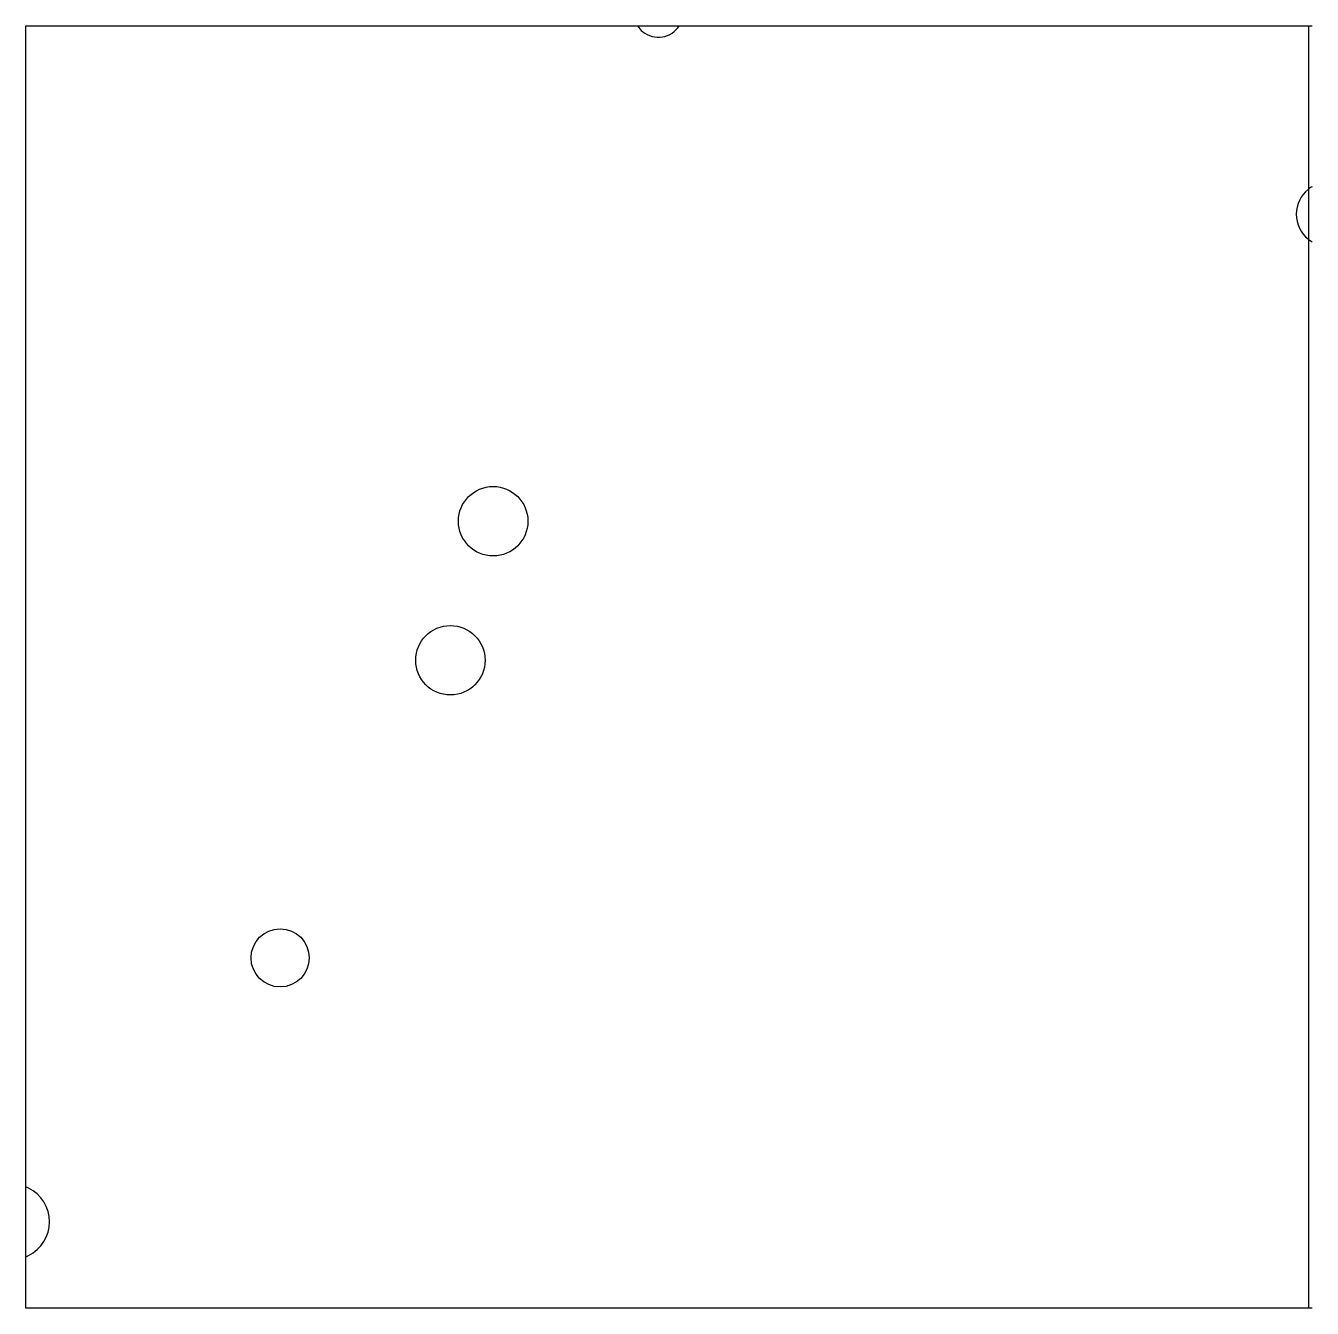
# Model space of a CAD drawing. Extents: x 5.04 to 6.07, y 3.53 to 4.56.
import ezdxf

# ---------------------------------------------------------------- set-up
doc = ezdxf.new("R2010")
doc.units = 0
doc.layers.add('LAYER1', color=7, linetype='CONTINUOUS')
doc.layers.add('LAYER12', color=5, linetype='CONTINUOUS')

msp = doc.modelspace()

# ---------------------------------------------------------------- linework, layer by layer
at = {"layer": 'LAYER1', "color": 7, "linetype": 'CONTINUOUS'}
for points in [[(5.0426, 4.5561), (5.0449, 4.5561)], [(5.0449, 4.5561), (6.0657, 4.5561)], [(6.0657, 4.5561), (6.0688, 4.5561)]]:
    msp.add_lwpolyline(points, dxfattribs=at)
for centre, radius in [((5.4154, 4.1609), 0.0277), ((5.3813, 4.05), 0.0277), ((5.2455, 3.8126), 0.0232)]:
    msp.add_circle(centre, radius, dxfattribs=at)
for centre, radius, start, end in [((5.5472, 4.5665), 0.0196, -148.0001, -129.2451), ((5.5472, 4.5665), 0.0196, -129.2458, -31.9995), ((6.0812, 4.4058), 0.0252, 128.0346, -128.034), ((6.0812, 4.4058), 0.0252, 119.4568, 128.0347), ((6.0812, 4.4058), 0.0252, -128.034, -119.4512), ((5.0314, 3.6021), 0.0301, 63.4125, 68.2647), ((5.0314, 3.6021), 0.0301, -63.4122, 63.4125), ((5.0314, 3.6021), 0.0301, -68.2642, -63.4121)]:
    msp.add_arc(centre, radius, start, end, dxfattribs=at)
at = {"layer": 'LAYER12', "color": 5, "linetype": 'CONTINUOUS'}
for points in [[(5.0426, 4.5321), (5.0426, 4.5561)], [(5.0426, 4.5561), (5.0449, 4.5561)], [(5.0449, 4.5561), (6.0657, 4.5561)], [(6.0657, 4.5561), (6.0688, 4.5561)], [(6.0657, 4.5561), (6.0657, 3.5387)], [(5.0426, 3.5387), (5.0426, 4.5321)], [(5.0426, 3.5331), (5.0426, 3.5387)], [(5.0426, 3.5331), (5.0426, 3.5331)], [(5.0426, 3.5331), (5.0426, 3.5331)], [(5.0426, 3.5331), (5.0426, 3.5331)], [(5.0426, 3.5331), (5.0426, 3.5331)], [(5.0449, 3.5331), (5.0426, 3.5331)], [(6.0688, 3.5331), (5.0449, 3.5331)], [(6.0657, 3.5387), (6.0657, 3.5331)], [(6.0657, 3.5331), (6.0657, 3.5331)], [(6.0657, 3.5331), (6.0657, 3.5331)]]:
    msp.add_lwpolyline(points, dxfattribs=at)

doc.saveas('drawing.dxf')
